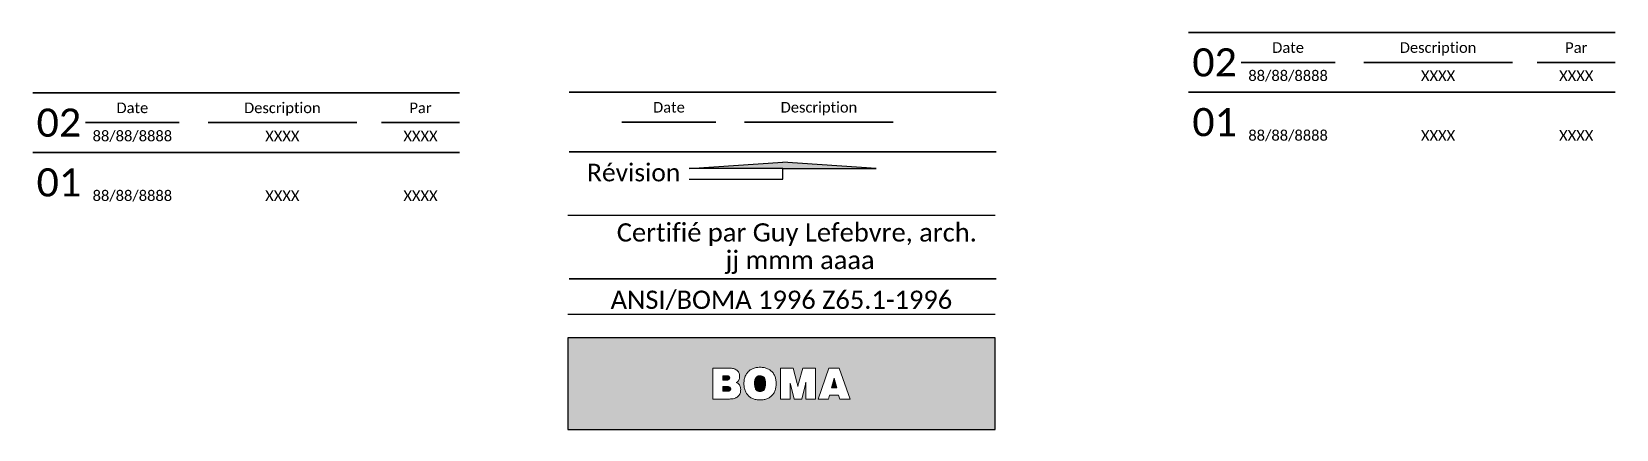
# Paper-space layout 'LETTER-IMPERIAL' of a CAD drawing. Header units: inches. Extents: x 0 to 16.8, y 0 to 8.5.
# Drawn here: x 11.48 to 16.79, y 2.92 to 4.25 of the extents above; entities that cross this region are included whole.
import ezdxf
from ezdxf.enums import TextEntityAlignment as Align

# ---------------------------------------------------------------- set-up
doc = ezdxf.new("R2010")
doc.units = ezdxf.units.IN
doc.header["$LTSCALE"] = 25
doc.header["$MEASUREMENT"] = 0
doc.layers.add('CARTOUCHE', color=7, linetype='Continuous')
doc.styles.add('Cartouche', font='calibri.ttf')

psp = doc.layouts.new('LETTER-IMPERIAL')

# ---------------------------------------------------------------- hatches: boundary and pattern name
at = {"layer": 'CARTOUCHE'}
h = psp.add_hatch(color=256, dxfattribs=at)
h.dxf.hatch_style = 1
h.paths.add_polyline_path([(13.997, 3.8148), (13.6832, 3.7935), (13.997, 3.7935), (14.3107, 3.7935)])
h = psp.add_hatch(color=256, dxfattribs=at)
h.dxf.hatch_style = 1
h.paths.add_polyline_path([(14.7087, 3.2251), (13.2762, 3.2251), (13.2762, 2.9181), (14.7087, 2.9181)])
h.paths.add_polyline_path([(13.9894, 3.0195), (13.9894, 3.1237), (14.0316, 3.1237), (14.0459, 3.0721), (14.0465, 3.0695), (14.047, 3.0672), (14.0475, 3.0644), (14.0477, 3.0613), (14.0481, 3.0647), (14.0483, 3.0662), (14.0492, 3.0698), (14.0498, 3.0717), (14.0645, 3.1237), (14.1066, 3.1237), (14.1066, 3.0195), (14.0742, 3.0195), (14.0745, 3.0709), (14.0745, 3.0741), (14.0745, 3.0762), (14.0744, 3.0751), (14.0736, 3.0716), (14.0735, 3.0709), (14.0732, 3.0699), (14.0605, 3.0195), (14.0356, 3.0195), (14.0227, 3.0691), (14.0219, 3.072), (14.0217, 3.0727), (14.0218, 3.0702), (14.0218, 3.0699), (14.0218, 3.0195)], flags=16)
h.paths.add_polyline_path([(13.9488, 3.0228), (13.9462, 3.0215), (13.9434, 3.0204), (13.9405, 3.0194), (13.9375, 3.0186), (13.9344, 3.0179), (13.9312, 3.0174), (13.9279, 3.017), (13.9245, 3.0168), (13.921, 3.0167), (13.9175, 3.0168), (13.9141, 3.017), (13.9108, 3.0174), (13.9076, 3.0179), (13.9045, 3.0186), (13.9015, 3.0194), (13.8986, 3.0204), (13.8959, 3.0215), (13.8932, 3.0228), (13.8906, 3.0242), (13.8882, 3.0258), (13.8858, 3.0276), (13.8836, 3.0294), (13.8815, 3.0315), (13.8795, 3.0336), (13.8776, 3.0359), (13.876, 3.0382), (13.8744, 3.0407), (13.873, 3.0433), (13.8717, 3.0459), (13.8706, 3.0487), (13.8697, 3.0516), (13.8688, 3.0546), (13.8682, 3.0577), (13.8677, 3.0609), (13.8673, 3.0642), (13.867, 3.0677), (13.8669, 3.0714), (13.867, 3.0751), (13.8672, 3.0785), (13.8676, 3.0818), (13.8681, 3.0851), (13.8688, 3.0882), (13.8696, 3.0912), (13.8705, 3.0941), (13.8716, 3.0969), (13.8729, 3.0996), (13.8743, 3.1021), (13.8758, 3.1046), (13.8775, 3.107), (13.8793, 3.1092), (13.8814, 3.1115), (13.8836, 3.1136), (13.8859, 3.1155), (13.8882, 3.1172), (13.8907, 3.1188), (13.8932, 3.1202), (13.8959, 3.1215), (13.8987, 3.1226), (13.9015, 3.1236), (13.9045, 3.1244), (13.9076, 3.1251), (13.9108, 3.1256), (13.9141, 3.126), (13.9175, 3.1262), (13.921, 3.1263), (13.9246, 3.1262), (13.928, 3.126), (13.9313, 3.1256), (13.9345, 3.1251), (13.9376, 3.1244), (13.9406, 3.1236), (13.9435, 3.1226), (13.9462, 3.1215), (13.9489, 3.1202), (13.9514, 3.1188), (13.9539, 3.1172), (13.9562, 3.1154), (13.9585, 3.1135), (13.9605, 3.1116), (13.9626, 3.1094), (13.9644, 3.1072), (13.9661, 3.1048), (13.9676, 3.1023), (13.969, 3.0998), (13.9703, 3.0971), (13.9714, 3.0943), (13.9724, 3.0914), (13.9732, 3.0884), (13.9739, 3.0853), (13.9744, 3.0821), (13.9748, 3.0788), (13.975, 3.0754), (13.9751, 3.0717), (13.975, 3.068), (13.9748, 3.0646), (13.9744, 3.0613), (13.9739, 3.058), (13.9733, 3.0549), (13.9725, 3.0519), (13.9715, 3.049), (13.9704, 3.0462), (13.9692, 3.0435), (13.9678, 3.041), (13.9662, 3.0385), (13.9646, 3.0361), (13.9627, 3.0338), (13.9607, 3.0317), (13.9605, 3.0315), (13.9584, 3.0294), (13.9562, 3.0276), (13.9539, 3.0258), (13.9514, 3.0242)], flags=16)
h.paths.add_polyline_path([(13.9303, 3.0472), (13.9276, 3.046), (13.9245, 3.0453), (13.921, 3.0451), (13.9204, 3.0451), (13.917, 3.0454), (13.914, 3.0462), (13.9113, 3.0474), (13.9091, 3.0491), (13.9072, 3.0513), (13.9062, 3.0527), (13.9052, 3.055), (13.9043, 3.0576), (13.9035, 3.0606), (13.9031, 3.0639), (13.9028, 3.0675), (13.9027, 3.0715), (13.9027, 3.0744), (13.9029, 3.0781), (13.9034, 3.0816), (13.904, 3.0846), (13.9049, 3.0874), (13.9059, 3.0897), (13.9073, 3.0921), (13.9094, 3.0943), (13.9118, 3.0959), (13.9145, 3.0971), (13.9176, 3.0978), (13.921, 3.098), (13.9216, 3.098), (13.925, 3.0977), (13.928, 3.0969), (13.9307, 3.0957), (13.933, 3.094), (13.9349, 3.0918), (13.9357, 3.0904), (13.9368, 3.0881), (13.9377, 3.0855), (13.9384, 3.0825), (13.9389, 3.0792), (13.9392, 3.0756), (13.9393, 3.0715), (13.9392, 3.0687), (13.939, 3.0649), (13.9386, 3.0615), (13.9379, 3.0584), (13.9371, 3.0557), (13.9361, 3.0534), (13.9348, 3.0511), (13.9326, 3.0488)], flags=0)
h.paths.add_polyline_path([(14.1156, 3.0195), (14.1516, 3.1237), (14.1866, 3.1237), (14.2227, 3.0195), (14.1879, 3.0195), (14.1841, 3.0329), (14.154, 3.0329), (14.1501, 3.0195)], flags=16)
h.paths.add_polyline_path([(13.8522, 3.035), (13.8505, 3.0325), (13.8486, 3.0302), (13.8463, 3.0281), (13.8438, 3.0262), (13.8409, 3.0245), (13.84, 3.0241), (13.8374, 3.0228), (13.8345, 3.0218), (13.8313, 3.0209), (13.8293, 3.0206), (13.8272, 3.0203), (13.8248, 3.0201), (13.8219, 3.0199), (13.8186, 3.0197), (13.815, 3.0196), (13.8109, 3.0195), (13.8085, 3.0195), (13.7622, 3.0195), (13.7622, 3.1237), (13.8052, 3.1237), (13.8093, 3.1237), (13.8131, 3.1236), (13.8165, 3.1235), (13.8195, 3.1234), (13.8222, 3.1233), (13.8245, 3.1231), (13.8249, 3.123), (13.8285, 3.1225), (13.8317, 3.1218), (13.8343, 3.121), (13.835, 3.1208), (13.8381, 3.1195), (13.841, 3.1179), (13.8435, 3.1162), (13.8458, 3.1142), (13.8477, 3.1119), (13.8483, 3.1111), (13.8498, 3.1085), (13.851, 3.1057), (13.8518, 3.1028), (13.8524, 3.0997), (13.8526, 3.0963), (13.8526, 3.0955), (13.8524, 3.0922), (13.8519, 3.089), (13.851, 3.0861), (13.8497, 3.0834), (13.8493, 3.0828), (13.8475, 3.0802), (13.8453, 3.078), (13.8427, 3.0763), (13.8404, 3.0753), (13.8435, 3.0742), (13.8462, 3.0728), (13.8487, 3.071), (13.8508, 3.0688), (13.8521, 3.0671), (13.8535, 3.0646), (13.8546, 3.0619), (13.8554, 3.059), (13.8559, 3.0558), (13.8561, 3.0523), (13.8561, 3.0513), (13.856, 3.048), (13.8556, 3.0448), (13.8549, 3.0417), (13.854, 3.0388), (13.8528, 3.036)], flags=16)
h.paths.add_polyline_path([(13.8219, 3.05), (13.8199, 3.0477), (13.8174, 3.0467), (13.8143, 3.0462), (13.8103, 3.046), (13.7967, 3.046), (13.7967, 3.0619), (13.81, 3.0619), (13.8111, 3.0619), (13.8149, 3.0617), (13.8179, 3.0611), (13.82, 3.0601), (13.8206, 3.0596), (13.8222, 3.0573), (13.8227, 3.054), (13.8227, 3.053)], flags=0)
h.paths.add_polyline_path([(14.1603, 3.057), (14.1691, 3.0893), (14.1778, 3.057)], flags=0)
h.paths.add_polyline_path([(13.8173, 3.0849), (13.8155, 3.0841), (13.8126, 3.0835), (13.8086, 3.0833), (13.7967, 3.0833), (13.7967, 3.098), (13.8043, 3.098), (13.8048, 3.098), (13.8093, 3.0978), (13.8128, 3.0976), (13.8154, 3.0971), (13.8173, 3.0963), (13.819, 3.094), (13.8195, 3.0905), (13.8189, 3.087)], flags=0)
h.paths.add_polyline_path([(13.8195, 3.0903), (13.8195, 3.0906), (13.819, 3.094), (13.8173, 3.0963), (13.817, 3.0964), (13.8174, 3.0962), (13.819, 3.094), (13.8195, 3.0905)], flags=0)
h = psp.add_hatch(color=256, dxfattribs=at)
h.dxf.hatch_style = 1
h.paths.add_polyline_path([(13.8174, 3.0962), (13.817, 3.0964), (13.8154, 3.0971), (13.8128, 3.0976), (13.8093, 3.0978), (13.8048, 3.098), (13.8043, 3.098), (13.7967, 3.098), (13.7967, 3.0833), (13.8086, 3.0833), (13.8126, 3.0835), (13.8155, 3.0841), (13.8173, 3.0849), (13.8189, 3.087), (13.8195, 3.0903), (13.8195, 3.0906), (13.819, 3.094)])
h = psp.add_hatch(color=256, dxfattribs=at)
h.dxf.hatch_style = 1
h.paths.add_polyline_path([(13.9389, 3.0792), (13.9384, 3.0825), (13.9377, 3.0855), (13.9368, 3.0881), (13.9357, 3.0904), (13.9349, 3.0918), (13.933, 3.094), (13.9307, 3.0957), (13.928, 3.0969), (13.925, 3.0977), (13.9216, 3.098), (13.921, 3.098), (13.9176, 3.0978), (13.9145, 3.0971), (13.9118, 3.0959), (13.9094, 3.0943), (13.9075, 3.0922), (13.9072, 3.0918), (13.9059, 3.0897), (13.9049, 3.0874), (13.904, 3.0846), (13.9034, 3.0816), (13.9029, 3.0781), (13.9027, 3.0744), (13.9027, 3.0715), (13.9028, 3.0675), (13.9031, 3.0639), (13.9035, 3.0606), (13.9043, 3.0576), (13.9052, 3.055), (13.9062, 3.0527), (13.9072, 3.0513), (13.9091, 3.0491), (13.9113, 3.0474), (13.914, 3.0462), (13.917, 3.0454), (13.9204, 3.0451), (13.921, 3.0451), (13.9245, 3.0453), (13.9276, 3.046), (13.9303, 3.0472), (13.9326, 3.0488), (13.9346, 3.051), (13.9349, 3.0513), (13.9361, 3.0534), (13.9371, 3.0557), (13.9379, 3.0584), (13.9386, 3.0615), (13.939, 3.0649), (13.9392, 3.0687), (13.9393, 3.0715), (13.9392, 3.0756)])
h = psp.add_hatch(color=256, dxfattribs=at)
h.dxf.hatch_style = 1
h.paths.add_polyline_path([(14.1691, 3.0893), (14.1603, 3.057), (14.1778, 3.057)])
h = psp.add_hatch(color=256, dxfattribs=at)
h.dxf.hatch_style = 1
h.paths.add_polyline_path([(13.8219, 3.05), (13.8227, 3.053), (13.8227, 3.054), (13.8222, 3.0573), (13.8206, 3.0596), (13.82, 3.0601), (13.8179, 3.0611), (13.8149, 3.0617), (13.8111, 3.0619), (13.81, 3.0619), (13.7967, 3.0619), (13.7967, 3.046), (13.8103, 3.046), (13.8143, 3.0462), (13.8174, 3.0467), (13.8197, 3.0477), (13.8201, 3.0479)])

# ---------------------------------------------------------------- linework, layer by layer
for p, q in [((13.997, 3.7571), (13.997, 3.7935)), ((13.6832, 3.7571), (13.997, 3.7571)), ((14.7087, 3.6353), (13.2762, 3.6353)), ((14.7087, 3.3039), (13.2762, 3.3039))]:
    psp.add_line(p, q, dxfattribs=at)
at = {"layer": 'CARTOUCHE', "const_width": 0.00564}
for points in [[(15.3563, 4.2493), (16.7882, 4.2493)], [(15.533, 4.1491), (15.8488, 4.1491)], [(15.9439, 4.1491), (16.4434, 4.1491)], [(16.5253, 4.1491), (16.7882, 4.1491)], [(11.4825, 4.0471), (12.9144, 4.0471)], [(13.281, 4.049), (14.7129, 4.049)], [(15.3563, 4.049), (16.7882, 4.049)], [(11.6592, 3.9469), (11.975, 3.9469)], [(12.0701, 3.9469), (12.5696, 3.9469)], [(12.6515, 3.9469), (12.9144, 3.9469)], [(13.4577, 3.9488), (13.7735, 3.9488)], [(13.8686, 3.9488), (14.3681, 3.9488)], [(11.4825, 3.8468), (12.9144, 3.8468)], [(13.281, 3.8487), (14.7129, 3.8487)], [(13.281, 3.4225), (14.7129, 3.4225)]]:
    psp.add_lwpolyline(points, dxfattribs=at)
at = {"layer": 'CARTOUCHE'}
for points in [[(13.997, 3.7935), (13.6832, 3.7935), (13.997, 3.8148)], [(13.997, 3.7935), (14.3107, 3.7935), (13.997, 3.8148)]]:
    psp.add_lwpolyline(points, dxfattribs=at)
psp.add_lwpolyline([(14.7087, 3.2251), (13.2762, 3.2251), (13.2762, 2.9181), (14.7087, 2.9181), (14.7087, 3.2251)], close=True, dxfattribs=at)
at = {"layer": 'CARTOUCHE', "color": 7, "lineweight": 0}
for points in [[(13.8052, 3.1237), (13.7622, 3.1237), (13.7622, 3.0195), (13.8085, 3.0195), (13.8109, 3.0195), (13.815, 3.0196), (13.8186, 3.0197), (13.8219, 3.0199), (13.8248, 3.0201), (13.8272, 3.0203), (13.8293, 3.0206), (13.8313, 3.0209), (13.8345, 3.0218), (13.8374, 3.0228), (13.84, 3.0241), (13.8409, 3.0245), (13.8438, 3.0262), (13.8463, 3.0281), (13.8486, 3.0302), (13.8505, 3.0325), (13.8522, 3.035), (13.8528, 3.036), (13.854, 3.0388), (13.8549, 3.0417), (13.8556, 3.0448)], [(13.8043, 3.098), (13.8048, 3.098), (13.8093, 3.0978), (13.8128, 3.0976), (13.8154, 3.0971), (13.817, 3.0964), (13.8174, 3.0962), (13.819, 3.094), (13.8195, 3.0906), (13.8195, 3.0903), (13.8189, 3.087), (13.8173, 3.0849), (13.8155, 3.0841), (13.8126, 3.0835), (13.8086, 3.0833), (13.7967, 3.0833)], [(13.8043, 3.098), (13.8048, 3.098), (13.8093, 3.0978), (13.8128, 3.0976), (13.8154, 3.0971), (13.817, 3.0964), (13.8174, 3.0962), (13.819, 3.094), (13.8195, 3.0906), (13.8195, 3.0903), (13.8189, 3.087), (13.8173, 3.0849), (13.8155, 3.0841), (13.8126, 3.0835), (13.8086, 3.0833), (13.7967, 3.0833)], [(13.7967, 3.0833), (13.7967, 3.098), (13.8043, 3.098)], [(13.8524, 3.0997), (13.8518, 3.1028), (13.851, 3.1057), (13.8498, 3.1085), (13.8483, 3.1111), (13.8477, 3.1119), (13.8458, 3.1142), (13.8435, 3.1162), (13.841, 3.1179), (13.8381, 3.1195), (13.835, 3.1208), (13.8343, 3.121), (13.8317, 3.1218), (13.8285, 3.1225), (13.8249, 3.123), (13.8245, 3.1231), (13.8222, 3.1233), (13.8195, 3.1234), (13.8165, 3.1235), (13.8131, 3.1236), (13.8093, 3.1237), (13.8052, 3.1237)], [(13.8546, 3.0619), (13.8535, 3.0646), (13.8521, 3.0671), (13.8508, 3.0688), (13.8487, 3.071), (13.8462, 3.0728), (13.8435, 3.0742), (13.8404, 3.0753), (13.8427, 3.0763), (13.8453, 3.078), (13.8475, 3.0802), (13.8493, 3.0828)], [(13.8493, 3.0828), (13.8497, 3.0834), (13.851, 3.0861), (13.8519, 3.089), (13.8524, 3.0922), (13.8526, 3.0955), (13.8526, 3.0963), (13.8524, 3.0997)], [(13.8493, 3.0828), (13.8497, 3.0834), (13.851, 3.0861), (13.8519, 3.089), (13.8524, 3.0922), (13.8526, 3.0955), (13.8526, 3.0963), (13.8524, 3.0997)], [(13.8729, 3.0996), (13.8716, 3.0969), (13.8705, 3.0941), (13.8696, 3.0912), (13.8688, 3.0882), (13.8681, 3.0851), (13.8676, 3.0818), (13.8672, 3.0785), (13.867, 3.0751), (13.8669, 3.0715), (13.8669, 3.0712), (13.867, 3.0677), (13.8673, 3.0642), (13.8677, 3.0609), (13.8682, 3.0577), (13.8688, 3.0546), (13.8697, 3.0516), (13.8706, 3.0487), (13.8717, 3.0459), (13.873, 3.0433), (13.8744, 3.0407), (13.876, 3.0382), (13.8776, 3.0359), (13.8795, 3.0336), (13.8815, 3.0315), (13.8815, 3.0315), (13.8836, 3.0294), (13.8858, 3.0276), (13.8882, 3.0258), (13.8906, 3.0242), (13.8932, 3.0228), (13.8959, 3.0215), (13.8986, 3.0204), (13.9015, 3.0194), (13.9045, 3.0186), (13.9076, 3.0179), (13.9108, 3.0174), (13.9141, 3.017), (13.9175, 3.0168), (13.921, 3.0167), (13.9245, 3.0168), (13.9279, 3.017), (13.9312, 3.0174), (13.9344, 3.0179), (13.9375, 3.0186), (13.9405, 3.0194), (13.9434, 3.0204), (13.9462, 3.0215), (13.9488, 3.0228), (13.9514, 3.0242), (13.9539, 3.0258), (13.9562, 3.0276), (13.9584, 3.0294), (13.9605, 3.0315), (13.9607, 3.0317), (13.9627, 3.0338), (13.9646, 3.0361), (13.9662, 3.0385), (13.9678, 3.041), (13.9692, 3.0435)], [(13.921, 3.1263), (13.9175, 3.1262), (13.9141, 3.126), (13.9108, 3.1256), (13.9076, 3.1251), (13.9045, 3.1244), (13.9015, 3.1236), (13.8987, 3.1226), (13.8959, 3.1215), (13.8932, 3.1202), (13.8907, 3.1188), (13.8882, 3.1172), (13.8859, 3.1155), (13.8836, 3.1136), (13.8815, 3.1116), (13.8813, 3.1114), (13.8793, 3.1092), (13.8775, 3.107), (13.8758, 3.1046), (13.8743, 3.1021), (13.8729, 3.0996)], [(13.921, 3.0451), (13.9204, 3.0451), (13.917, 3.0454), (13.914, 3.0462), (13.9113, 3.0474), (13.9091, 3.0491), (13.9072, 3.0513), (13.9062, 3.0527), (13.9052, 3.055), (13.9043, 3.0576), (13.9035, 3.0606), (13.9031, 3.0639), (13.9028, 3.0675), (13.9027, 3.0715), (13.9027, 3.0744), (13.9029, 3.0781), (13.9034, 3.0816), (13.904, 3.0846), (13.9049, 3.0874), (13.9059, 3.0897), (13.9072, 3.0918), (13.9075, 3.0922), (13.9094, 3.0943), (13.9118, 3.0959), (13.9145, 3.0971), (13.9176, 3.0978), (13.921, 3.098)], [(13.9692, 3.0435), (13.9704, 3.0462), (13.9715, 3.049), (13.9725, 3.0519), (13.9733, 3.0549), (13.9739, 3.058), (13.9744, 3.0613), (13.9748, 3.0646), (13.975, 3.068), (13.9751, 3.0715), (13.9751, 3.0718), (13.975, 3.0754), (13.9748, 3.0788), (13.9744, 3.0821), (13.9739, 3.0853), (13.9732, 3.0884), (13.9724, 3.0914), (13.9714, 3.0943), (13.9703, 3.0971), (13.969, 3.0998), (13.9676, 3.1023), (13.9661, 3.1048), (13.9644, 3.1072), (13.9626, 3.1094), (13.9605, 3.1116), (13.9585, 3.1135), (13.9562, 3.1154), (13.9539, 3.1172), (13.9514, 3.1188), (13.9489, 3.1202), (13.9462, 3.1215), (13.9435, 3.1226), (13.9406, 3.1236), (13.9376, 3.1244), (13.9345, 3.1251), (13.9313, 3.1256), (13.928, 3.126), (13.9246, 3.1262), (13.921, 3.1263)], [(13.921, 3.098), (13.9216, 3.098), (13.925, 3.0977), (13.928, 3.0969), (13.9307, 3.0957), (13.933, 3.094), (13.9349, 3.0918), (13.9357, 3.0904), (13.9368, 3.0881), (13.9377, 3.0855), (13.9384, 3.0825), (13.9389, 3.0792), (13.9392, 3.0756), (13.9393, 3.0715), (13.9392, 3.0687), (13.939, 3.0649), (13.9386, 3.0615), (13.9379, 3.0584), (13.9371, 3.0557), (13.9361, 3.0534), (13.9349, 3.0513), (13.9346, 3.051), (13.9326, 3.0488), (13.9303, 3.0472), (13.9276, 3.046), (13.9245, 3.0453), (13.921, 3.0451)], [(14.0316, 3.1237), (13.9894, 3.1237), (13.9894, 3.0195), (14.0218, 3.0195), (14.0218, 3.0699), (14.0218, 3.0702), (14.0217, 3.0727)], [(14.0477, 3.0613), (14.0475, 3.0644), (14.047, 3.0672), (14.0465, 3.0695), (14.0459, 3.0721), (14.0316, 3.1237)], [(14.1066, 3.1237), (14.0645, 3.1237), (14.0498, 3.0717), (14.0492, 3.0698), (14.0483, 3.0662), (14.0481, 3.0647), (14.0478, 3.0616)], [(14.0745, 3.0762), (14.0745, 3.0741), (14.0745, 3.0709), (14.0742, 3.0195), (14.1066, 3.0195), (14.1066, 3.1237)], [(14.0745, 3.0762), (14.0745, 3.0741), (14.0745, 3.0709), (14.0742, 3.0195), (14.1066, 3.0195), (14.1066, 3.1237)], [(14.1866, 3.1237), (14.1516, 3.1237), (14.1156, 3.0195), (14.1501, 3.0195), (14.154, 3.0329), (14.1841, 3.0329)], [(14.1603, 3.057), (14.1691, 3.0893)], [(14.1691, 3.0893), (14.1778, 3.057), (14.1603, 3.057)], [(14.1691, 3.0893), (14.1778, 3.057), (14.1603, 3.057)], [(14.1841, 3.0329), (14.1879, 3.0195), (14.2227, 3.0195), (14.1866, 3.1237)], [(14.1841, 3.0329), (14.1879, 3.0195), (14.2227, 3.0195), (14.1866, 3.1237)], [(13.81, 3.0619), (13.8111, 3.0619), (13.8149, 3.0617), (13.8179, 3.0611), (13.82, 3.0601), (13.8206, 3.0596), (13.8222, 3.0573), (13.8227, 3.054), (13.8227, 3.053), (13.8219, 3.05), (13.8201, 3.0479), (13.8197, 3.0477), (13.8174, 3.0467), (13.8143, 3.0462), (13.8103, 3.046), (13.7967, 3.046)], [(13.81, 3.0619), (13.8111, 3.0619), (13.8149, 3.0617), (13.8179, 3.0611), (13.82, 3.0601), (13.8206, 3.0596), (13.8222, 3.0573), (13.8227, 3.054), (13.8227, 3.053), (13.8219, 3.05), (13.8201, 3.0479), (13.8197, 3.0477), (13.8174, 3.0467), (13.8143, 3.0462), (13.8103, 3.046), (13.7967, 3.046)], [(13.7967, 3.046), (13.7967, 3.0619), (13.81, 3.0619)], [(13.8556, 3.0448), (13.856, 3.048), (13.8561, 3.0513), (13.8561, 3.0523), (13.8559, 3.0558), (13.8554, 3.059), (13.8546, 3.0619)], [(13.8556, 3.0448), (13.856, 3.048), (13.8561, 3.0513), (13.8561, 3.0523), (13.8559, 3.0558), (13.8554, 3.059), (13.8546, 3.0619)], [(14.0217, 3.0727), (14.0219, 3.072), (14.0227, 3.0691), (14.0356, 3.0195)], [(14.0356, 3.0195), (14.0605, 3.0195), (14.0732, 3.0699), (14.0735, 3.0709), (14.0736, 3.0716), (14.0744, 3.0751), (14.0745, 3.0762)]]:
    psp.add_lwpolyline(points, dxfattribs=at)

# ---------------------------------------------------------------- texts
at = {"layer": 'CARTOUCHE', "style": 'Cartouche'}
for s, height, p in [('02', 0.09449, (15.4446, 4.1491)), ('88/88/8888', 0.03543, (15.6909, 4.1044)), ('XXXX', 0.03543, (16.1936, 4.1044)), ('XXXX', 0.03543, (16.6567, 4.1044)), ('02', 0.09449, (11.5708, 3.9469)), ('01', 0.09449, (15.4446, 3.9488)), ('88/88/8888', 0.03543, (11.8171, 3.9021)), ('XXXX', 0.03543, (12.3198, 3.9021)), ('XXXX', 0.03543, (12.7829, 3.9021)), ('88/88/8888', 0.03543, (15.6909, 3.904)), ('XXXX', 0.03543, (16.1936, 3.904)), ('XXXX', 0.03543, (16.6567, 3.904)), ('01', 0.09449, (11.5708, 3.7466)), ('88/88/8888', 0.03543, (11.8171, 3.7018)), ('XXXX', 0.03543, (12.3198, 3.7018)), ('XXXX', 0.03543, (12.7829, 3.7018))]:
    psp.add_text(s, height=height, dxfattribs=at).set_placement(p, align=Align.MIDDLE_CENTER)
for s, height, p in [('Date', 0.03543, (15.6909, 4.2165)), ('Description', 0.035433, (16.1936, 4.2165)), ('Par', 0.03543, (16.6567, 4.2165)), ('Date', 0.03543, (11.8171, 4.0143)), ('Description', 0.035433, (12.3198, 4.0143)), ('Par', 0.03543, (12.7829, 4.0143)), ('Date', 0.03543, (13.6156, 4.0162)), ('Description', 0.035433, (14.1184, 4.0162))]:
    psp.add_text(s, height=height, dxfattribs=at).set_placement(p, align=Align.TOP_CENTER)
for s, height, p in [('Révision', 0.05906, (13.4974, 3.7813)), ('Certifié par Guy Lefebvre, arch.', 0.061139, (14.0443, 3.5735)), (' jj mmm aaaa', 0.061139, (14.0443, 3.4803))]:
    psp.add_text(s, height=height, dxfattribs=at).set_placement(p, align=Align.MIDDLE)
psp.add_text('ANSI/BOMA 1996 Z65.1-1996', height=0.061139, dxfattribs=at).set_placement((13.9925, 3.3039), align=Align.BOTTOM_CENTER)

doc.saveas('drawing.dxf')
